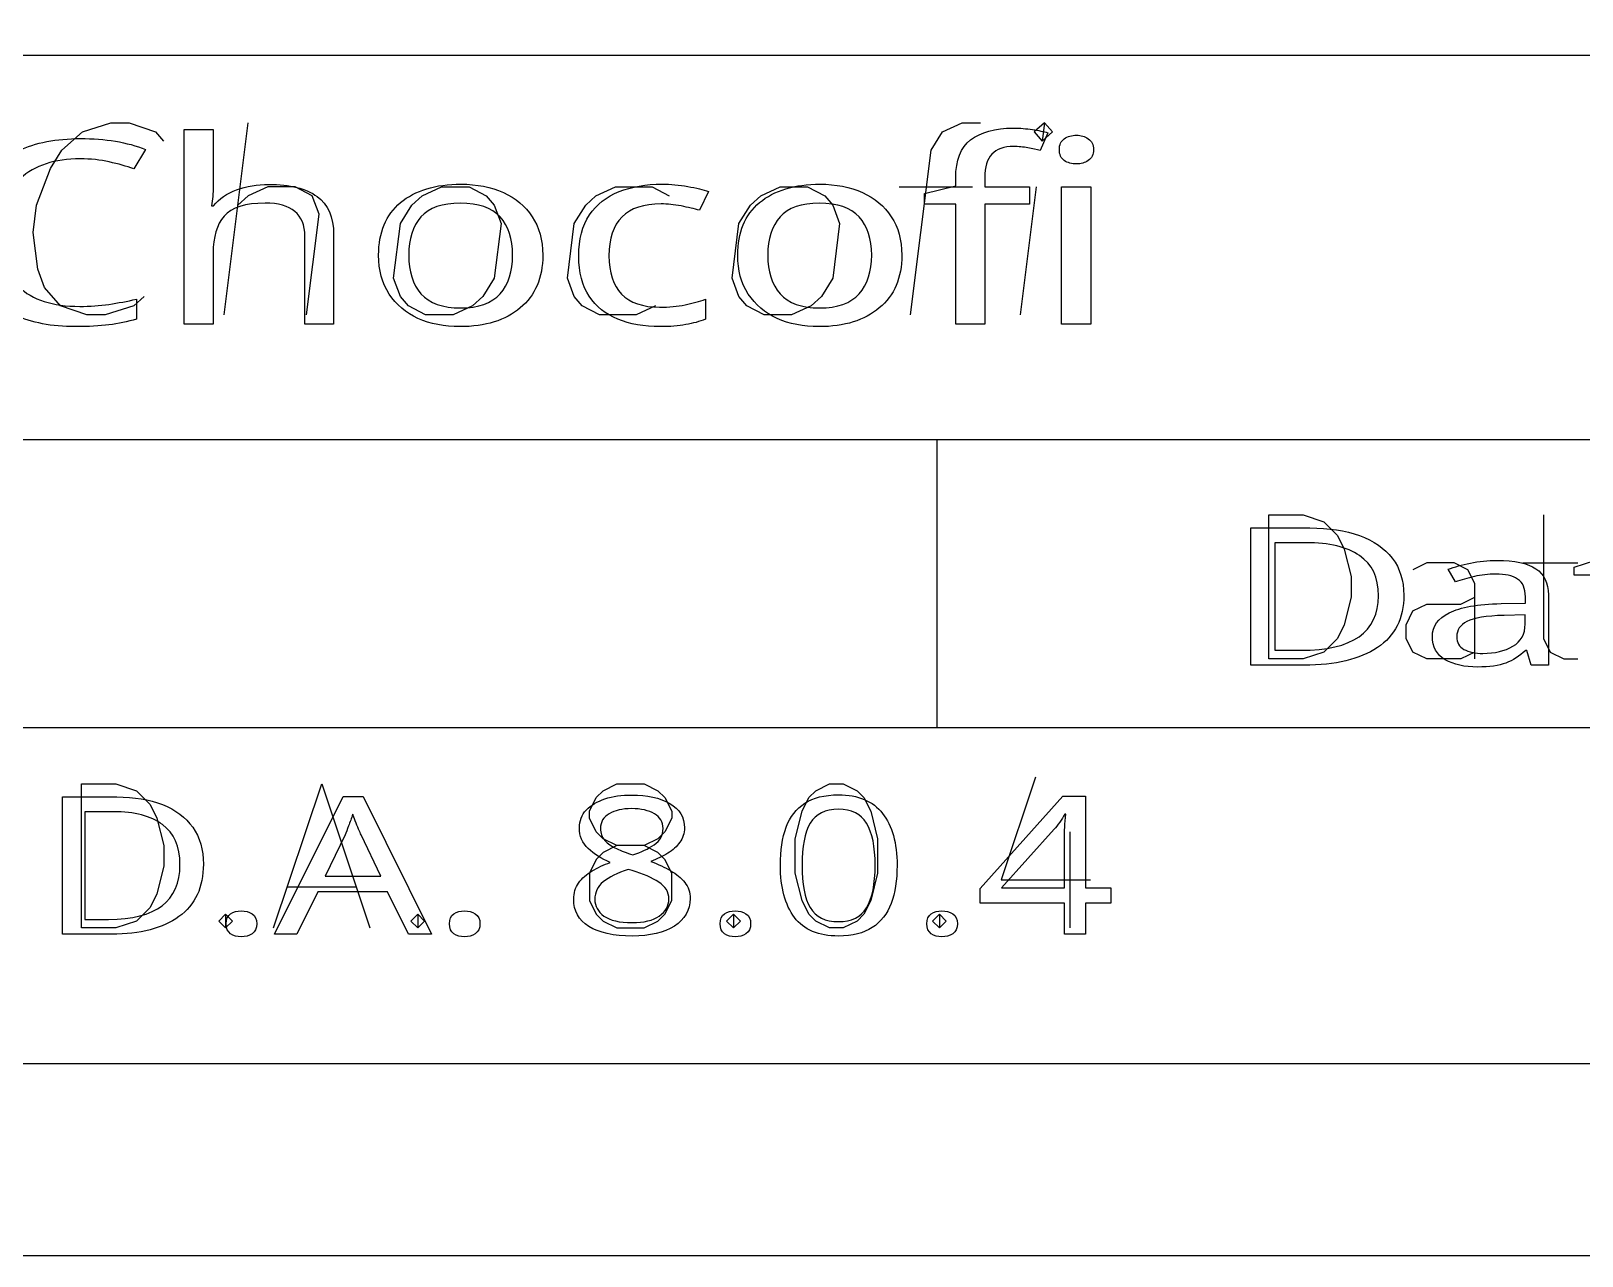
# Model space of a CAD drawing. Header units: millimetres. Extents: x 10 to 287, y 10 to 200.
# Drawn here: x 187.58 to 203.72, y 10 to 22.75 of the extents above; entities that cross this region are included whole.
import ezdxf

# ---------------------------------------------------------------- set-up
doc = ezdxf.new("R2010")
doc.units = ezdxf.units.MM
doc.layers.get('0').update_dxf_attribs({"linetype": 'CONTINUOUS'})

msp = doc.modelspace()

# ---------------------------------------------------------------- linework, layer by layer
at = {"color": 7}
for points in [[(10, 200.0072), (287.0022, 200.0072), (287.0022, 10), (10, 10)], [(12, 198.0072), (285.0022, 198.0072), (285.0022, 12), (12, 12)], [(177.0022, 44), (285.0022, 44), (285.0022, 12), (177.0022, 12)], [(198.45701, 21.66532)], [(191.682, 19.7956), (191.5035, 19.8908), (191.4201, 19.986), (191.3487, 20.1765), (191.4201, 20.7479), (191.5392, 20.9384), (191.6463, 21.0337), (191.8487, 21.1289), (192.1344, 21.1289), (192.313, 21.0337), (192.3963, 20.9384), (192.4677, 20.7479), (192.3963, 20.1765), (192.2773, 19.986), (192.1701, 19.8908), (191.9677, 19.7956)], [(195.2058, 19.7956), (195.0273, 19.8908), (194.9439, 19.986), (194.8725, 20.1765), (194.9439, 20.7479), (195.063, 20.9384), (195.1701, 21.0337), (195.3725, 21.1289), (195.6582, 21.1289), (195.8368, 21.0337), (195.9201, 20.9384), (195.9915, 20.7479), (195.9201, 20.1765), (195.8011, 19.986), (195.6939, 19.8908), (195.4915, 19.7956)], [(198.6051, 21.12932), (198.6051, 19.69996), (198.30203, 19.69996), (198.30203, 21.12932)], [(191.50687, 20.41731)], [(192.90172, 20.41728)], [(195.24369, 20.41731)], [(196.63854, 20.41728)], [(194.12091, 19.67327)], [(200.458, 16.2139), (200.458, 17.7139), (200.8152, 17.7139), (201.0295, 17.6424), (201.1723, 17.4996), (201.2437, 17.3567), (201.3152, 17.071), (201.3152, 16.8567), (201.2437, 16.571), (201.1723, 16.4282), (201.0295, 16.2853), (200.8152, 16.2139)], [(202.83348, 17.24001)], [(201.59864, 16.87201)], [(201.86286, 16.87801)], [(188.1009, 13.4139), (188.1009, 14.9139), (188.458, 14.9139), (188.6723, 14.8424), (188.8152, 14.6996), (188.8866, 14.5567), (188.958, 14.271), (188.958, 14.0567), (188.8866, 13.771), (188.8152, 13.6282), (188.6723, 13.4853), (188.458, 13.4139)], [(195.8866, 14.9139), (196.0295, 14.9139), (196.1723, 14.8424), (196.2437, 14.771), (196.3152, 14.6282), (196.3866, 14.3424), (196.3866, 13.9853), (196.3152, 13.6996), (196.2437, 13.5567), (196.1723, 13.4853), (196.0295, 13.4139), (195.8866, 13.4139), (195.7437, 13.4853), (195.6723, 13.5567), (195.6009, 13.6996), (195.5295, 13.9853), (195.5295, 14.3424), (195.6009, 14.6282), (195.6723, 14.771), (195.7437, 14.8424)], [(191.50538, 13.35), (191.2851, 13.792), (190.56026, 13.792), (190.34255, 13.35), (190.10947, 13.35), (190.82407, 14.784), (191.03154, 14.784), (191.74358, 13.35)], [(193.82845, 14.798)], [(198.81487, 13.674), (198.5485, 13.674), (198.5485, 13.35), (198.33079, 13.35), (198.33079, 13.674), (197.45482, 13.674), (197.45482, 13.824), (198.31542, 14.786), (198.5485, 14.786), (198.5485, 13.832), (198.81487, 13.832)], [(193.82551, 14.656)], [(189.12594, 14.072)], [(189.36926, 14.078)], [(195.60045, 14.066)], [(196.58908, 14.066)], [(193.44384, 13.712)], [(189.60746, 13.458)], [(191.93055, 13.458)], [(194.74754, 13.458)], [(196.89902, 13.458)]]:
    msp.add_lwpolyline(points, close=True, dxfattribs=at)
for points in [[(177.0022, 22.5), (285.0022, 22.5)], [(188.7535, 19.986), (188.6463, 19.8908), (188.3487, 19.7956), (188.1582, 19.7956), (187.8844, 19.8908), (187.7177, 20.0813), (187.6463, 20.2718), (187.5987, 20.6527), (187.6344, 20.9384), (187.7773, 21.3194), (187.8963, 21.5098), (188.1106, 21.7003), (188.4082, 21.7956), (188.5987, 21.7956), (188.8725, 21.7003), (188.9558, 21.6051)], [(189.5868, 19.7956), (189.8368, 21.7956)], [(196.7296, 19.7956), (196.9439, 21.5098), (197.063, 21.7003), (197.2654, 21.7956), (197.4558, 21.7956)], [(198.1225, 21.7956), (198.0154, 21.7003), (198.0987, 21.6051), (198.2058, 21.7003), (198.1225, 21.7956), (198.0987, 21.6051)], [(189.47148, 20.43864), (189.47148, 19.69996), (189.1684, 19.69996), (189.1684, 21.72666), (189.47142, 21.72666)], [(189.47142, 21.72666), (189.47142, 21.13198)], [(198.15737, 21.69203), (198.07817, 21.50803)], [(188.76882, 21.51852), (188.64484, 21.31585)], [(188.0869, 21.41985), (188.0869, 21.41999)], [(197.96795, 20.94798), (197.503, 20.94798), (197.503, 19.69996), (197.19992, 19.69996), (197.19992, 20.94798), (196.87618, 20.94798), (196.87618, 21.05732), (197.19992, 21.13732), (197.19992, 21.22002)], [(197.50304, 21.22269), (197.50304, 21.12939), (197.96799, 21.12939), (197.96795, 20.94798)], [(190.4439, 19.7956), (190.5749, 20.8432), (190.5035, 21.0337), (190.3249, 21.1289), (190.0392, 21.1289), (189.8368, 21.0337), (189.7296, 20.9384)], [(194.0749, 19.8908), (193.8725, 19.7956), (193.4915, 19.7956), (193.313, 19.8908), (193.2296, 19.986), (193.1582, 20.1765), (193.2296, 20.7479), (193.3487, 20.9384), (193.4558, 21.0337), (193.6582, 21.1289), (194.0392, 21.1289), (194.2177, 21.0337)], [(194.6272, 21.07862), (194.5342, 20.88395)], [(196.6106, 21.1289), (197.3725, 21.1289)], [(197.8725, 19.7956), (198.0392, 21.1289)], [(189.45422, 20.93198), (189.47492, 20.93198)], [(190.72512, 20.63064), (190.72512, 19.69996), (190.42549, 19.69996), (190.42549, 20.61464)], [(188.67239, 19.95857), (188.67239, 19.75057)], [(194.59619, 19.95857), (194.59619, 19.75057)], [(177.0022, 18.5), (285.0022, 18.5)], [(197.0022, 18.5), (197.0022, 15.5)], [(203.3152, 17.7139), (203.3152, 16.4282), (203.3866, 16.2853), (203.5295, 16.2139), (203.6723, 16.2139)], [(200.82545, 16.15001), (200.27198, 16.15001), (200.27198, 17.57801), (200.88386, 17.57801)], [(203.84871, 16.46201), (203.84871, 17.08601), (203.63733, 17.08601), (203.63733, 17.17001), (203.85149, 17.24001), (203.94879, 17.46801), (204.09342, 17.46801), (204.09342, 17.22201), (204.52451, 17.22201), (204.52451, 17.08601), (204.09342, 17.08601), (204.09342, 16.46601)], [(200.8477, 17.42401), (200.52229, 17.42401), (200.52229, 16.30401), (200.79208, 16.30401)], [(202.6009, 16.2139), (202.6009, 16.9996), (202.5295, 17.1424), (202.3866, 17.2139), (202.1009, 17.2139), (201.958, 17.1424)], [(202.39961, 17.01601), (202.32451, 17.14801)], [(203.1009, 17.2139), (203.6723, 17.2139)], [(202.6009, 16.2853), (202.458, 16.2139), (202.1009, 16.2139), (201.958, 16.2853), (201.8866, 16.4282), (201.8866, 16.571), (201.958, 16.7139), (202.1009, 16.7853), (202.458, 16.7853), (202.6009, 16.8567)], [(202.87524, 16.79001), (203.12834, 16.79601), (203.12834, 16.86001)], [(203.36753, 16.88001), (203.36753, 16.15001), (203.18952, 16.15001), (203.14222, 16.30201), (203.13112, 16.30201)], [(203.12556, 16.67401), (202.90584, 16.66801)], [(203.12556, 16.57801), (203.12556, 16.67401)], [(177.0022, 15.5), (285.0022, 15.5)], [(190.1009, 13.4139), (190.6009, 14.9139), (191.1009, 13.4139)], [(193.6723, 14.271), (193.5295, 14.3424), (193.458, 14.4139), (193.3866, 14.5567), (193.3866, 14.6282), (193.458, 14.771), (193.5295, 14.8424), (193.6723, 14.9139), (193.958, 14.9139), (194.1009, 14.8424), (194.1723, 14.771), (194.2437, 14.6282), (194.2437, 14.5567), (194.1723, 14.4139), (194.1009, 14.3424), (193.958, 14.271), (193.6723, 14.271), (193.5295, 14.1996), (193.458, 14.1282), (193.3866, 13.9853), (193.3866, 13.6996), (193.458, 13.5567), (193.5295, 13.4853), (193.6723, 13.4139), (193.958, 13.4139), (194.1009, 13.4853), (194.1723, 13.5567), (194.2437, 13.6996), (194.2437, 13.9853), (194.1723, 14.1282), (194.1009, 14.1996), (193.958, 14.271)], [(198.0295, 14.9853), (197.6723, 13.9139), (198.6009, 13.9139)], [(188.4139, 13.35), (187.9042, 13.35), (187.9042, 14.778), (188.46768, 14.778)], [(188.43439, 14.624), (188.13472, 14.624), (188.13472, 13.504), (188.38316, 13.504)], [(198.34399, 14.598), (198.33379, 14.598)], [(190.84455, 14.384), (190.63709, 13.952), (191.21595, 13.952)], [(191.21595, 13.952), (191.01105, 14.384)], [(198.22369, 14.442), (197.67557, 13.832), (198.33079, 13.832)], [(198.3866, 14.4139), (198.3866, 13.4139)], [(198.33079, 13.832), (198.33079, 14.282)], [(193.83063, 14.012), (193.78963, 14.024)], [(190.2437, 13.8424), (190.958, 13.8424)], [(189.6009, 13.5567), (189.6723, 13.4853), (189.6009, 13.4139), (189.5295, 13.4853), (189.6009, 13.5567), (189.6009, 13.4139)], [(191.6009, 13.5567), (191.6723, 13.4853), (191.6009, 13.4139), (191.5295, 13.4853), (191.6009, 13.5567), (191.6009, 13.4139)], [(194.8866, 13.5567), (194.958, 13.4853), (194.8866, 13.4139), (194.8152, 13.4853), (194.8866, 13.5567), (194.8866, 13.4139)], [(197.0295, 13.5567), (197.1009, 13.4853), (197.0295, 13.4139), (196.958, 13.4853), (197.0295, 13.5567), (197.0295, 13.4139)]]:
    msp.add_lwpolyline(points, dxfattribs=at)
for points in [[(187.4463, 21.50519), (187.623093, 21.58875), (187.837773, 21.63053), (188.09034, 21.63053)], [(188.09034, 21.63053), (188.349793, 21.63053), (188.575953, 21.593193), (188.76882, 21.51852)], [(197.3549, 21.61736), (197.46052, 21.69914), (197.608617, 21.74003), (197.79919, 21.74003)], [(197.79919, 21.74003), (197.87037, 21.74003), (197.936957, 21.734697), (197.99895, 21.72403)], [(197.99895, 21.72403), (198.06095, 21.715163), (198.113757, 21.704497), (198.15737, 21.69203)], [(198.32958, 21.62802), (198.364047, 21.652887), (198.406523, 21.66532), (198.45701, 21.66532)], [(198.45701, 21.66532), (198.502943, 21.66532), (198.543123, 21.652887), (198.57755, 21.62802)], [(197.19992, 21.22002), (197.19992, 21.404913), (197.25158, 21.53736), (197.3549, 21.61736)], [(197.57534, 21.46803), (197.52714, 21.416497), (197.50304, 21.334717), (197.50304, 21.22269)], [(197.80264, 21.54803), (197.701613, 21.54803), (197.625847, 21.521363), (197.57534, 21.46803)], [(197.95074, 21.53473), (197.90254, 21.543597), (197.853173, 21.54803), (197.80264, 21.54803)], [(198.07817, 21.50803), (198.041437, 21.516897), (197.99896, 21.525797), (197.95074, 21.53473)], [(198.27788, 21.51602), (198.27788, 21.567553), (198.295113, 21.604887), (198.32958, 21.62802)], [(198.32958, 21.40135), (198.295113, 21.426217), (198.27788, 21.46444), (198.27788, 21.51602)], [(198.57755, 21.62802), (198.614283, 21.604887), (198.63265, 21.567553), (198.63265, 21.51602)], [(198.63265, 21.51602), (198.63265, 21.464487), (198.614283, 21.426263), (198.57755, 21.40135)], [(188.0869, 21.41999), (187.822853, 21.41999), (187.61506, 21.351543), (187.46352, 21.21465)], [(188.38998, 21.38785), (188.298133, 21.409183), (188.197107, 21.41985), (188.0869, 21.41985)], [(188.64484, 21.31585), (188.569067, 21.342517), (188.484113, 21.366517), (188.38998, 21.38785)], [(198.45701, 21.36665), (198.406477, 21.36665), (198.364, 21.378217), (198.32958, 21.40135)], [(198.57755, 21.40135), (198.543083, 21.378217), (198.502903, 21.36665), (198.45701, 21.36665)], [(189.71601, 21.09732), (189.81933, 21.134653), (189.930687, 21.15332), (190.05008, 21.15332)], [(190.05008, 21.15332), (190.2728, 21.15332), (190.440413, 21.11154), (190.55292, 21.02798)], [(191.42076, 20.96395), (191.5746, 21.09195), (191.78469, 21.15595), (192.05103, 21.15595)], [(192.05103, 21.15595), (192.216343, 21.15595), (192.36329, 21.126617), (192.49187, 21.06795)], [(193.6973, 21.07862), (193.828173, 21.130153), (193.976267, 21.15592), (194.14158, 21.15592)], [(194.14158, 21.15592), (194.233427, 21.15592), (194.322973, 21.14792), (194.41022, 21.13192)], [(195.15759, 20.96395), (195.311423, 21.09195), (195.52151, 21.15595), (195.78785, 21.15595)], [(195.78785, 21.15595), (195.95317, 21.15595), (196.100117, 21.126617), (196.22869, 21.06795)], [(189.47142, 21.13198), (189.47142, 21.060867), (189.465687, 20.9942), (189.45422, 20.93198)], [(189.47492, 20.93198), (189.534653, 21.004867), (189.615017, 21.05998), (189.71601, 21.09732)], [(190.55292, 21.02798), (190.66772, 20.9462), (190.72512, 20.813753), (190.72512, 20.63064)], [(192.49187, 21.06795), (192.62045, 21.011083), (192.72033, 20.927527), (192.79151, 20.81728)], [(193.38733, 20.83595), (193.463103, 20.94617), (193.566427, 21.02706), (193.6973, 21.07862)], [(194.41022, 21.13192), (194.499767, 21.11772), (194.572093, 21.099953), (194.6272, 21.07862)], [(196.22869, 21.06795), (196.35727, 21.011083), (196.45715, 20.927527), (196.52833, 20.81728)], [(189.58513, 20.82265), (189.509363, 20.733757), (189.47148, 20.605753), (189.47148, 20.43864)], [(190.0122, 20.95865), (189.805553, 20.95865), (189.663197, 20.913317), (189.58513, 20.82265)], [(190.42549, 20.61464), (190.42549, 20.84398), (190.287727, 20.95865), (190.0122, 20.95865)], [(191.19346, 20.41728), (191.19346, 20.653727), (191.269227, 20.83595), (191.42076, 20.96395)], [(192.04414, 20.95865), (191.855867, 20.95865), (191.719253, 20.91065), (191.6343, 20.81465)], [(192.45743, 20.81465), (192.370183, 20.91065), (192.23242, 20.95865), (192.04414, 20.95865)], [(193.27712, 20.40661), (193.27712, 20.58261), (193.313857, 20.725723), (193.38733, 20.83595)], [(194.13469, 20.95055), (193.77191, 20.95055), (193.59052, 20.770103), (193.59052, 20.40921)], [(194.34133, 20.92925), (194.267857, 20.94345), (194.198977, 20.95055), (194.13469, 20.95055)], [(194.5342, 20.88395), (194.479067, 20.89995), (194.414777, 20.91505), (194.34133, 20.92925)], [(194.93028, 20.41728), (194.93028, 20.653727), (195.00605, 20.83595), (195.15759, 20.96395)], [(195.78096, 20.95865), (195.592687, 20.95865), (195.456073, 20.91065), (195.37112, 20.81465)], [(196.19425, 20.81465), (196.107003, 20.91065), (195.96924, 20.95865), (195.78096, 20.95865)], [(191.6343, 20.81465), (191.549347, 20.718643), (191.50687, 20.586197), (191.50687, 20.41731)], [(192.58831, 20.41731), (192.58831, 20.586197), (192.544683, 20.718643), (192.45743, 20.81465)], [(192.79151, 20.81728), (192.864983, 20.708833), (192.90172, 20.5755), (192.90172, 20.41728)], [(195.37112, 20.81465), (195.286167, 20.718643), (195.24369, 20.586197), (195.24369, 20.41731)], [(196.32513, 20.41731), (196.32513, 20.586197), (196.281503, 20.718643), (196.19425, 20.81465)], [(196.52833, 20.81728), (196.601803, 20.708833), (196.63854, 20.5755), (196.63854, 20.41728)], [(191.30367, 20.01194), (191.230197, 20.12394), (191.19346, 20.259053), (191.19346, 20.41728)], [(191.50687, 20.41731), (191.50687, 20.248417), (191.549347, 20.114193), (191.6343, 20.01464)], [(192.45743, 20.01464), (192.544683, 20.114193), (192.58831, 20.248417), (192.58831, 20.41731)], [(192.90172, 20.41731), (192.90172, 20.180863), (192.823653, 19.99775), (192.66752, 19.86797)], [(193.38389, 19.99061), (193.31271, 20.09905), (193.27712, 20.237717), (193.27712, 20.40661)], [(193.59052, 20.40921), (193.59052, 20.236763), (193.634147, 20.104317), (193.7214, 20.01187)], [(195.04049, 20.01194), (194.967017, 20.12394), (194.93028, 20.259053), (194.93028, 20.41728)], [(195.24369, 20.41731), (195.24369, 20.248417), (195.286167, 20.114193), (195.37112, 20.01464)], [(196.19425, 20.01464), (196.281503, 20.114193), (196.32513, 20.248417), (196.32513, 20.41731)], [(196.63854, 20.41731), (196.63854, 20.180863), (196.560473, 19.99775), (196.40434, 19.86797)], [(187.4463, 20.0893), (187.588653, 19.952413), (187.801037, 19.88397), (188.08345, 19.88397)], [(188.08345, 19.88397), (188.18907, 19.88397), (188.290097, 19.89107), (188.38653, 19.90527)], [(188.38653, 19.90527), (188.482963, 19.91947), (188.57825, 19.937237), (188.67239, 19.95857)], [(191.6033, 19.7586), (191.47702, 19.817267), (191.377143, 19.901713), (191.30367, 20.01194)], [(191.6343, 20.01464), (191.721547, 19.91686), (191.85931, 19.86797), (192.04759, 19.86797)], [(192.66752, 19.86797), (192.513687, 19.73819), (192.304747, 19.6733), (192.0407, 19.6733)], [(192.04759, 19.86797), (192.23357, 19.86797), (192.370183, 19.91686), (192.45743, 20.01464)], [(193.68352, 19.7506), (193.55724, 19.802133), (193.457363, 19.882137), (193.38389, 19.99061)], [(193.7214, 20.01187), (193.810947, 19.921203), (193.94297, 19.87587), (194.11747, 19.87587)], [(194.11747, 19.87587), (194.216197, 19.87587), (194.304593, 19.88387), (194.38266, 19.89987)], [(194.38266, 19.89987), (194.460727, 19.91587), (194.531903, 19.935437), (194.59619, 19.95857)], [(195.34012, 19.7586), (195.21384, 19.817267), (195.113963, 19.901713), (195.04049, 20.01194)], [(195.37112, 20.01464), (195.458367, 19.91686), (195.59613, 19.86797), (195.78441, 19.86797)], [(196.40434, 19.86797), (196.250507, 19.73819), (196.041567, 19.6733), (195.77752, 19.6733)], [(195.78441, 19.86797), (195.97039, 19.86797), (196.107003, 19.91686), (196.19425, 20.01464)], [(188.03868, 19.67317), (187.788413, 19.67317), (187.579473, 19.71317), (187.41186, 19.79317)], [(188.67239, 19.75057), (188.58055, 19.723903), (188.485263, 19.704337), (188.38653, 19.69187)], [(192.0407, 19.6733), (191.87768, 19.6733), (191.73188, 19.701733), (191.6033, 19.7586)], [(194.12092, 19.6733), (193.955607, 19.6733), (193.809807, 19.699067), (193.68352, 19.7506)], [(194.38955, 19.69457), (194.316077, 19.68037), (194.22653, 19.67327), (194.12091, 19.67327)], [(194.59619, 19.75057), (194.53419, 19.725703), (194.46531, 19.707037), (194.38955, 19.69457)], [(195.77752, 19.6733), (195.6145, 19.6733), (195.4687, 19.701733), (195.34012, 19.7586)], [(188.38653, 19.69187), (188.290097, 19.679403), (188.174147, 19.67317), (188.03868, 19.67317)], [(200.88386, 17.57801), (201.082253, 17.57801), (201.25469, 17.551343), (201.40117, 17.49801)], [(201.40117, 17.49801), (201.549503, 17.444677), (201.663537, 17.36601), (201.74327, 17.26201)], [(201.40117, 17.29001), (201.271377, 17.379343), (201.086887, 17.42401), (200.8477, 17.42401)], [(201.59864, 16.87201), (201.59864, 17.062677), (201.532817, 17.20201), (201.40117, 17.29001)], [(201.74327, 17.26201), (201.822997, 17.15801), (201.86286, 17.03001), (201.86286, 16.87801)], [(202.32451, 17.14801), (202.389443, 17.173343), (202.466393, 17.194677), (202.55536, 17.21201)], [(202.55536, 17.21201), (202.64436, 17.230677), (202.737067, 17.24001), (202.83348, 17.24001)], [(202.83352, 17.24001), (203.015233, 17.24001), (203.149663, 17.211343), (203.23681, 17.15401)], [(203.23681, 17.15401), (203.323957, 17.096677), (203.36753, 17.005343), (203.36753, 16.88001)], [(202.59708, 17.07201), (202.52662, 17.05601), (202.460797, 17.037343), (202.39961, 17.01601)], [(202.81958, 17.09801), (202.7417, 17.09801), (202.667533, 17.089343), (202.59708, 17.07201)], [(203.04764, 17.04601), (202.99384, 17.080677), (202.91782, 17.09801), (202.81958, 17.09801)], [(203.12834, 16.86001), (203.12834, 16.949343), (203.10144, 17.011343), (203.04764, 17.04601)], [(200.79208, 16.30401), (201.329787, 16.30401), (201.59864, 16.493343), (201.59864, 16.87201)], [(201.86286, 16.87801), (201.86286, 16.636677), (201.77108, 16.454677), (201.58752, 16.33201)], [(202.33568, 16.69401), (202.452493, 16.752677), (202.632347, 16.784677), (202.87524, 16.79001)], [(202.16046, 16.44801), (202.16046, 16.554677), (202.218867, 16.636677), (202.33568, 16.69401)], [(202.90584, 16.66801), (202.72042, 16.662677), (202.591553, 16.641343), (202.51924, 16.60401)], [(202.51924, 16.60401), (202.44878, 16.566677), (202.41355, 16.51401), (202.41355, 16.44601)], [(202.99762, 16.34601), (203.082913, 16.396677), (203.12556, 16.47401), (203.12556, 16.57801)], [(201.58752, 16.33201), (201.405807, 16.210677), (201.151783, 16.15001), (200.82545, 16.15001)], [(202.29396, 16.20601), (202.20496, 16.25801), (202.16046, 16.338677), (202.16046, 16.44801)], [(202.41355, 16.44601), (202.41355, 16.38601), (202.438583, 16.34201), (202.48865, 16.31401)], [(202.48865, 16.31401), (202.540583, 16.28601), (202.606407, 16.27201), (202.68612, 16.27201)], [(202.68612, 16.27201), (202.810347, 16.27201), (202.91418, 16.296677), (202.99762, 16.34601)], [(202.63049, 16.13001), (202.495137, 16.13001), (202.38296, 16.155343), (202.29396, 16.20601)], [(202.9253, 16.17201), (202.852993, 16.14401), (202.754723, 16.13001), (202.63049, 16.13001)], [(203.13112, 16.30201), (203.066187, 16.243343), (202.99758, 16.20001), (202.9253, 16.17201)], [(188.46768, 14.778), (188.650387, 14.778), (188.80919, 14.751333), (188.94409, 14.698)], [(188.94409, 14.698), (189.08069, 14.644667), (189.1857, 14.566), (189.25912, 14.462)], [(193.35461, 14.642), (193.40241, 14.692667), (193.467297, 14.731333), (193.54927, 14.758)], [(193.54927, 14.758), (193.63123, 14.784667), (193.72429, 14.798), (193.82845, 14.798)], [(193.82847, 14.798), (193.988977, 14.798), (194.120457, 14.768667), (194.22291, 14.71)], [(194.22291, 14.71), (194.325363, 14.651333), (194.37659, 14.566667), (194.37659, 14.456)], [(195.43393, 14.462), (195.47493, 14.571333), (195.539817, 14.654667), (195.62859, 14.712)], [(195.62859, 14.712), (195.717383, 14.770667), (195.83435, 14.8), (195.97949, 14.8)], [(195.97949, 14.8), (196.18439, 14.8), (196.337213, 14.735333), (196.43796, 14.606)], [(188.94409, 14.49), (188.824557, 14.579333), (188.654657, 14.624), (188.43439, 14.624)], [(190.92395, 14.598), (190.910283, 14.556667), (190.895783, 14.516), (190.88045, 14.476)], [(190.94955, 14.528), (190.939283, 14.558667), (190.93075, 14.582), (190.92395, 14.598)], [(190.98545, 14.442), (190.973517, 14.47), (190.96155, 14.498667), (190.94955, 14.528)], [(193.28291, 14.458), (193.28291, 14.53), (193.30681, 14.591333), (193.35461, 14.642)], [(193.59239, 14.602), (193.53259, 14.567333), (193.50269, 14.516667), (193.50269, 14.45)], [(193.82547, 14.656), (193.72985, 14.656), (193.652157, 14.638), (193.59239, 14.602)], [(194.06371, 14.602), (194.003977, 14.638), (193.924577, 14.656), (193.82551, 14.656)], [(194.15331, 14.45), (194.15331, 14.516667), (194.123443, 14.567333), (194.06371, 14.602)], [(195.9795, 14.65), (195.841187, 14.65), (195.743003, 14.601333), (195.68495, 14.504)], [(196.27149, 14.504), (196.213423, 14.601333), (196.116093, 14.65), (195.9795, 14.65)], [(196.43796, 14.606), (196.538707, 14.478), (196.58908, 14.298), (196.58908, 14.066)], [(198.33379, 14.598), (198.320123, 14.572667), (198.303057, 14.545333), (198.28259, 14.516)], [(198.33379, 14.458), (198.337123, 14.507333), (198.340523, 14.554), (198.34399, 14.598)], [(189.12594, 14.072), (189.12594, 14.262667), (189.065323, 14.402), (188.94409, 14.49)], [(189.25912, 14.462), (189.332547, 14.358), (189.36926, 14.23), (189.36926, 14.078)], [(190.88045, 14.476), (190.866783, 14.437333), (190.854817, 14.406667), (190.84455, 14.384)], [(191.01105, 14.384), (191.005717, 14.394667), (190.997183, 14.414), (190.98545, 14.442)], [(193.37511, 14.24), (193.313643, 14.297333), (193.28291, 14.37), (193.28291, 14.458)], [(193.50269, 14.45), (193.50269, 14.400667), (193.517223, 14.359333), (193.54629, 14.326)], [(194.06111, 14.28), (194.122577, 14.321333), (194.15331, 14.378), (194.15331, 14.45)], [(194.37659, 14.456), (194.37659, 14.398667), (194.360357, 14.348667), (194.32789, 14.306)], [(195.37503, 14.066), (195.37503, 14.220667), (195.394663, 14.352667), (195.43393, 14.462)], [(195.68495, 14.504), (195.628617, 14.406667), (195.60045, 14.260667), (195.60045, 14.066)], [(196.36109, 14.066), (196.36109, 14.260667), (196.331223, 14.406667), (196.27149, 14.504)], [(198.28259, 14.516), (198.262123, 14.486667), (198.24249, 14.462), (198.22369, 14.442)], [(198.33079, 14.282), (198.33079, 14.351333), (198.33179, 14.41), (198.33379, 14.458)], [(193.60307, 14.096), (193.51257, 14.136), (193.436583, 14.184), (193.37511, 14.24)], [(193.54629, 14.326), (193.577023, 14.292667), (193.618003, 14.264), (193.66923, 14.24)], [(193.66923, 14.24), (193.72043, 14.217333), (193.776777, 14.195333), (193.83827, 14.174)], [(193.83827, 14.174), (193.927063, 14.203333), (194.001343, 14.238667), (194.06111, 14.28)], [(194.32789, 14.306), (194.297157, 14.263333), (194.255323, 14.225333), (194.20239, 14.192)], [(188.38316, 13.504), (188.878347, 13.504), (189.12594, 13.693333), (189.12594, 14.072)], [(189.36926, 14.078), (189.36926, 13.836667), (189.284737, 13.654667), (189.11569, 13.532)], [(193.41609, 14.008), (193.474157, 14.042667), (193.536483, 14.072), (193.60307, 14.096)], [(194.20239, 14.192), (194.149457, 14.16), (194.0914, 14.131333), (194.02822, 14.106)], [(194.02822, 14.106), (194.103353, 14.076667), (194.171653, 14.044667), (194.23312, 14.01)], [(195.52103, 13.524), (195.423697, 13.654667), (195.37503, 13.835333), (195.37503, 14.066)], [(195.60045, 14.066), (195.60045, 13.87), (195.628617, 13.723333), (195.68495, 13.626)], [(196.27149, 13.624), (196.331223, 13.721333), (196.36109, 13.868667), (196.36109, 14.066)], [(196.58911, 14.066), (196.58911, 13.911333), (196.56861, 13.779333), (196.52761, 13.67)], [(193.22402, 13.714), (193.22402, 13.778), (193.241087, 13.834), (193.27522, 13.882)], [(193.27522, 13.882), (193.311087, 13.931333), (193.358043, 13.973333), (193.41609, 14.008)], [(193.53094, 13.894), (193.472873, 13.846), (193.44384, 13.785333), (193.44384, 13.712)], [(193.78963, 14.024), (193.67693, 13.985333), (193.5907, 13.942), (193.53094, 13.894)], [(194.10981, 13.89), (194.039803, 13.936667), (193.946743, 13.977333), (193.83063, 14.012)], [(194.21482, 13.718), (194.21482, 13.787333), (194.179817, 13.844667), (194.10981, 13.89)], [(194.23312, 14.01), (194.294587, 13.975333), (194.343253, 13.934667), (194.37912, 13.888)], [(194.37912, 13.888), (194.41672, 13.841333), (194.43552, 13.785333), (194.43552, 13.72)], [(189.60746, 13.458), (189.60746, 13.507333), (189.622827, 13.542), (189.65356, 13.562)], [(189.65356, 13.562), (189.684293, 13.582), (189.721007, 13.592), (189.7637, 13.592)], [(189.7637, 13.592), (189.806367, 13.592), (189.84393, 13.582), (189.87639, 13.562)], [(189.87639, 13.562), (189.908857, 13.542), (189.92509, 13.507333), (189.92509, 13.458)], [(191.93055, 13.458), (191.93055, 13.507333), (191.945917, 13.542), (191.97665, 13.562)], [(191.97665, 13.562), (192.007383, 13.582), (192.044097, 13.592), (192.08679, 13.592)], [(192.08679, 13.592), (192.129457, 13.592), (192.167023, 13.582), (192.19949, 13.562)], [(192.19949, 13.562), (192.231957, 13.542), (192.24819, 13.507333), (192.24819, 13.458)], [(193.38026, 13.43), (193.2761, 13.498), (193.22402, 13.592667), (193.22402, 13.714)], [(193.44383, 13.712), (193.44383, 13.642667), (193.47543, 13.584667), (193.53863, 13.538)], [(194.11492, 13.538), (194.18152, 13.584667), (194.21482, 13.644667), (194.21482, 13.718)], [(194.43552, 13.72), (194.43552, 13.6), (194.380877, 13.504667), (194.27159, 13.434)], [(194.74754, 13.458), (194.74754, 13.507333), (194.762907, 13.542), (194.79364, 13.562)], [(194.79364, 13.562), (194.824373, 13.582), (194.861083, 13.592), (194.90377, 13.592)], [(194.90377, 13.592), (194.946437, 13.592), (194.984003, 13.582), (195.01647, 13.562)], [(195.01647, 13.562), (195.048937, 13.542), (195.06517, 13.507333), (195.06517, 13.458)], [(195.68495, 13.626), (195.743017, 13.528667), (195.8412, 13.48), (195.9795, 13.48)], [(195.9795, 13.48), (196.1161, 13.48), (196.21343, 13.528), (196.27149, 13.624)], [(196.52761, 13.67), (196.48661, 13.560667), (196.42087, 13.476667), (196.33039, 13.418)], [(196.89902, 13.458), (196.89902, 13.507333), (196.914387, 13.542), (196.94512, 13.562)], [(196.94512, 13.562), (196.975853, 13.582), (197.012563, 13.592), (197.05525, 13.592)], [(197.05525, 13.592), (197.097917, 13.592), (197.135483, 13.582), (197.16795, 13.562)], [(197.16795, 13.562), (197.200417, 13.542), (197.21665, 13.507333), (197.21665, 13.458)], [(189.11569, 13.532), (188.948357, 13.410667), (188.714427, 13.35), (188.4139, 13.35)], [(189.65356, 13.354), (189.622827, 13.375333), (189.60746, 13.41), (189.60746, 13.458)], [(189.92509, 13.458), (189.92509, 13.41), (189.908857, 13.375333), (189.87639, 13.354)], [(191.97665, 13.354), (191.945917, 13.375333), (191.93055, 13.41), (191.93055, 13.458)], [(192.24819, 13.458), (192.24819, 13.41), (192.231957, 13.375333), (192.19949, 13.354)], [(193.83617, 13.33), (193.638097, 13.33), (193.486127, 13.363333), (193.38026, 13.43)], [(193.53863, 13.538), (193.60183, 13.492667), (193.69916, 13.47), (193.83062, 13.47)], [(193.83062, 13.47), (193.955267, 13.47), (194.050033, 13.492667), (194.11492, 13.538)], [(194.27159, 13.434), (194.16231, 13.364667), (194.01717, 13.33), (193.83617, 13.33)], [(194.79364, 13.354), (194.762907, 13.375333), (194.74754, 13.41), (194.74754, 13.458)], [(195.06517, 13.458), (195.06517, 13.41), (195.048937, 13.375333), (195.01647, 13.354)], [(195.9795, 13.33), (195.772887, 13.33), (195.620063, 13.394667), (195.52103, 13.524)], [(196.33039, 13.418), (196.241603, 13.359333), (196.12464, 13.33), (195.9795, 13.33)], [(196.94512, 13.354), (196.914387, 13.375333), (196.89902, 13.41), (196.89902, 13.458)], [(197.21665, 13.458), (197.21665, 13.41), (197.200417, 13.375333), (197.16795, 13.354)], [(189.7637, 13.322), (189.721033, 13.322), (189.68432, 13.332667), (189.65356, 13.354)], [(189.87639, 13.354), (189.843923, 13.332667), (189.80636, 13.322), (189.7637, 13.322)], [(192.08679, 13.322), (192.044123, 13.322), (192.00741, 13.332667), (191.97665, 13.354)], [(192.19949, 13.354), (192.167023, 13.332667), (192.129457, 13.322), (192.08679, 13.322)], [(194.90377, 13.322), (194.861103, 13.322), (194.824393, 13.332667), (194.79364, 13.354)], [(195.01647, 13.354), (194.984003, 13.332667), (194.946437, 13.322), (194.90377, 13.322)], [(197.05525, 13.322), (197.012583, 13.322), (196.975873, 13.332667), (196.94512, 13.354)], [(197.16795, 13.354), (197.135483, 13.332667), (197.097917, 13.322), (197.05525, 13.322)]]:
    msp.add_open_spline(points, degree=3, dxfattribs=at)

doc.saveas('drawing.dxf')
